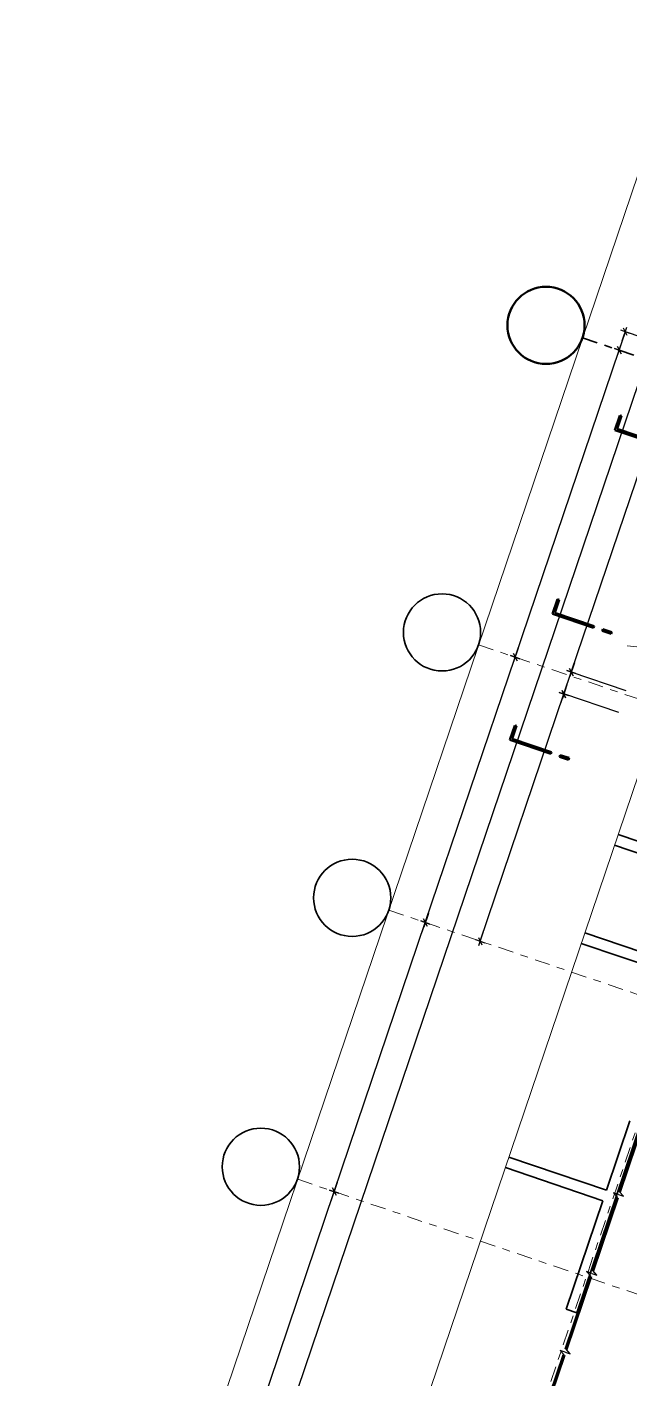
# Model space of a CAD drawing. Header units: metres. Extents: x 2661608 to 2661648.6, y 1209464.3 to 1209501.1.
# Drawn here: x 2661607.96 to 2661615.77, y 1209482.9 to 1209500.42 of the extents above; entities that cross this region are included whole.
import ezdxf

# ---------------------------------------------------------------- set-up
doc = ezdxf.new("R2010")
doc.units = ezdxf.units.M
doc.linetypes.add('AUSGEZOGEN', pattern=[0])
doc.linetypes.add('PHANTOM2_S8', pattern=[0.3, 0.2, -0.05, 0, -0.05])
for name, color, linetype, lineweight in [('TB_639', 7, 'AUSGEZOGEN', 25), ('TB_641', 7, 'AUSGEZOGEN', 25), ('TB_643', 7, 'AUSGEZOGEN', 25), ('TB_649', 7, 'AUSGEZOGEN', 25), ('TB_650', 7, 'AUSGEZOGEN', 25)]:
    doc.layers.add(name, color=color, linetype=linetype, lineweight=lineweight)

msp = doc.modelspace()

# ---------------------------------------------------------------- linework, layer by layer
at = {"color": 0, "linetype": 'ByBlock', "lineweight": -2}
for p, q in [((2661615.772, 1209496.447), (2661615.653, 1209496.487)), ((2661615.672, 1209496.349), (2661615.733, 1209496.526)), ((2661615.736, 1209496.419), (2661615.689, 1209496.514)), ((2661615.692, 1209496.21), (2661615.573, 1209496.25)), ((2661615.573, 1209496.25), (2661615.692, 1209496.21)), ((2661615.592, 1209496.112), (2661615.652, 1209496.289)), ((2661615.656, 1209496.183), (2661615.609, 1209496.278)), ((2661615.609, 1209496.278), (2661615.656, 1209496.183)), ((2661615.672, 1209496.349), (2661615.612, 1209496.171)), ((2661614.326, 1209492.37), (2661614.265, 1209492.193)), ((2661614.345, 1209492.232), (2661614.226, 1209492.272)), ((2661614.226, 1209492.272), (2661614.345, 1209492.232)), ((2661614.245, 1209492.134), (2661614.305, 1209492.311)), ((2661614.309, 1209492.204), (2661614.262, 1209492.299)), ((2661614.262, 1209492.299), (2661614.309, 1209492.204)), ((2661615.052, 1209492.177), (2661614.992, 1209492)), ((2661615.071, 1209492.039), (2661614.953, 1209492.079)), ((2661614.953, 1209492.079), (2661615.071, 1209492.039)), ((2661614.972, 1209491.94), (2661615.032, 1209492.118)), ((2661615.035, 1209492.011), (2661614.988, 1209492.106)), ((2661614.988, 1209492.106), (2661615.035, 1209492.011)), ((2661614.876, 1209491.656), (2661614.936, 1209491.834)), ((2661614.939, 1209491.727), (2661614.892, 1209491.822)), ((2661614.892, 1209491.822), (2661614.939, 1209491.727)), ((2661614.956, 1209491.893), (2661614.896, 1209491.715)), ((2661614.975, 1209491.755), (2661614.856, 1209491.795)), ((2661614.856, 1209491.795), (2661614.975, 1209491.755)), ((2661613.181, 1209488.794), (2661613.062, 1209488.834)), ((2661613.062, 1209488.834), (2661613.181, 1209488.794)), ((2661613.081, 1209488.695), (2661613.141, 1209488.873)), ((2661613.145, 1209488.766), (2661613.098, 1209488.861)), ((2661613.098, 1209488.861), (2661613.145, 1209488.766)), ((2661613.161, 1209488.932), (2661613.101, 1209488.754)), ((2661613.872, 1209488.692), (2661613.812, 1209488.514)), ((2661613.772, 1209488.593), (2661613.891, 1209488.553)), ((2661613.808, 1209488.621), (2661613.855, 1209488.526)), ((2661612, 1209485.308), (2661611.882, 1209485.348)), ((2661611.882, 1209485.348), (2661612, 1209485.308)), ((2661611.901, 1209485.21), (2661611.961, 1209485.387)), ((2661611.965, 1209485.28), (2661611.918, 1209485.376)), ((2661611.918, 1209485.376), (2661611.965, 1209485.28)), ((2661611.981, 1209485.446), (2661611.921, 1209485.269))]:
    msp.add_line(p, q, dxfattribs=at)
at = {"layer": 'TB_639', "color": 191, "linetype": 'AUSGEZOGEN', "lineweight": 13, "transparency": 33554687}
msp.add_line((2661611.132, 1209476.702), (2661618.088, 1209497.246), dxfattribs=at)
at = {"layer": 'TB_641', "color": 7, "linetype": 'AUSGEZOGEN', "lineweight": 35, "transparency": 33554687}
for p, q in [((2661616.883, 1209489.525), (2661615.619, 1209489.953)), ((2661615.572, 1209489.816), (2661616.837, 1209489.388)), ((2661616.452, 1209488.251), (2661615.187, 1209488.679)), ((2661615.141, 1209488.542), (2661616.405, 1209488.114)), ((2661615.772, 1209486.243), (2661615.469, 1209485.348)), ((2661615.083, 1209483.757), (2661615.909, 1209486.196)), ((2661614.204, 1209485.776), (2661615.469, 1209485.348)), ((2661615.422, 1209485.21), (2661614.158, 1209485.639)), ((2661615.422, 1209485.21), (2661614.946, 1209483.804)), ((2661615.083, 1209483.757), (2661614.946, 1209483.804))]:
    msp.add_line(p, q, dxfattribs=at)
at = {"layer": 'TB_643', "color": 191, "linetype": 'AUSGEZOGEN', "lineweight": 13, "transparency": 33554687}
msp.add_line((2661607.962, 1209475.136), (2661616.522, 1209500.416), dxfattribs=at)
at = {"layer": 'TB_643', "color": 7, "linetype": 'PHANTOM2_S8', "lineweight": 18, "transparency": 33554687}
for p, q in [((2661611.701, 1209473.87), (2661620.581, 1209500.098)), ((2661613.812, 1209492.412), (2661645.841, 1209481.568)), ((2661612.648, 1209488.974), (2661644.677, 1209478.13)), ((2661611.468, 1209485.488), (2661643.497, 1209474.644))]:
    msp.add_line(p, q, dxfattribs=at)
at = {"layer": 'TB_643', "color": 7, "linetype": 'PHANTOM2_S8', "lineweight": 35, "transparency": 33554687}
msp.add_line((2661615.159, 1209496.39), (2661647.188, 1209485.546), dxfattribs=at)
at = {"layer": 'TB_643', "color": 7, "linetype": 'AUSGEZOGEN', "lineweight": 50, "transparency": 33554687}
msp.add_circle((2661614.685, 1209496.551), 0.5, dxfattribs=at)
at = {"layer": 'TB_643', "color": 7, "linetype": 'AUSGEZOGEN', "lineweight": 35, "transparency": 33554687}
for centre in [(2661613.338, 1209492.573), (2661612.174, 1209489.134), (2661610.991, 1209485.65)]:
    msp.add_circle(centre, 0.5, dxfattribs=at)
at = {"layer": 'TB_649', "color": 7, "linetype": 'AUSGEZOGEN', "lineweight": 25, "transparency": 33554687}
for p, q in [((2661615.632, 1209496.23), (2661615.712, 1209496.467)), ((2661617.133, 1209495.986), (2661615.712, 1209496.467)), ((2661610.234, 1209479.117), (2661616.068, 1209496.347)), ((2661614.285, 1209492.252), (2661615.632, 1209496.23)), ((2661615.632, 1209496.23), (2661615.632, 1209496.23)), ((2661615.632, 1209496.23), (2661615.632, 1209496.23)), ((2661615.012, 1209492.059), (2661616.295, 1209495.848)), ((2661613.121, 1209488.814), (2661614.285, 1209492.252)), ((2661614.285, 1209492.252), (2661614.285, 1209492.252)), ((2661614.285, 1209492.252), (2661614.285, 1209492.252)), ((2661614.916, 1209491.775), (2661615.012, 1209492.059)), ((2661615.722, 1209491.818), (2661615.012, 1209492.059)), ((2661615.722, 1209491.818), (2661615.012, 1209492.059)), ((2661613.832, 1209488.573), (2661614.916, 1209491.775)), ((2661615.626, 1209491.534), (2661614.916, 1209491.775)), ((2661615.626, 1209491.534), (2661614.916, 1209491.775)), ((2661611.941, 1209485.328), (2661613.121, 1209488.814)), ((2661613.121, 1209488.814), (2661613.121, 1209488.814)), ((2661613.121, 1209488.814), (2661613.121, 1209488.814)), ((2661613.832, 1209488.573), (2661613.832, 1209488.573)), ((2661610.761, 1209481.842), (2661611.941, 1209485.328)), ((2661611.941, 1209485.328), (2661611.941, 1209485.328)), ((2661611.941, 1209485.328), (2661611.941, 1209485.328))]:
    msp.add_line(p, q, dxfattribs=at)
at = {"layer": 'TB_649', "color": 7, "linetype": 'AUSGEZOGEN', "lineweight": 50, "transparency": 33554687}
for p, q in [((2661615.641, 1209495.385), (2661615.577, 1209495.195)), ((2661615.664, 1209495.377), (2661615.607, 1209495.21)), ((2661615.641, 1209495.385), (2661615.664, 1209495.377)), ((2661615.577, 1209495.195), (2661616.107, 1209495.016)), ((2661615.607, 1209495.21), (2661616.115, 1209495.038)), ((2661614.834, 1209493.002), (2661614.77, 1209492.812)), ((2661614.857, 1209492.994), (2661614.8, 1209492.827)), ((2661614.834, 1209493.002), (2661614.857, 1209492.994)), ((2661614.77, 1209492.812), (2661615.3, 1209492.633)), ((2661614.8, 1209492.827), (2661615.308, 1209492.655)), ((2661615.308, 1209492.655), (2661615.3, 1209492.633)), ((2661615.414, 1209492.594), (2661615.422, 1209492.617)), ((2661615.414, 1209492.594), (2661615.528, 1209492.556)), ((2661615.422, 1209492.617), (2661615.535, 1209492.578)), ((2661615.535, 1209492.578), (2661615.528, 1209492.556)), ((2661614.281, 1209491.369), (2661614.217, 1209491.179)), ((2661614.304, 1209491.361), (2661614.248, 1209491.194)), ((2661614.281, 1209491.369), (2661614.304, 1209491.361)), ((2661614.217, 1209491.179), (2661614.748, 1209491)), ((2661614.248, 1209491.194), (2661614.755, 1209491.023)), ((2661614.755, 1209491.023), (2661614.748, 1209491)), ((2661614.861, 1209490.961), (2661614.869, 1209490.984)), ((2661614.861, 1209490.961), (2661614.975, 1209490.923)), ((2661614.869, 1209490.984), (2661614.983, 1209490.946)), ((2661614.983, 1209490.946), (2661614.975, 1209490.923))]:
    msp.add_line(p, q, dxfattribs=at)
at = {"layer": 'TB_649', "color": 7, "linetype": 'AUSGEZOGEN', "lineweight": 18, "transparency": 33554687}
msp.add_line((2661615.736, 1209492.398), (2661619.467, 1209492.028), dxfattribs=at)
at = {"layer": 'TB_650', "color": 1, "linetype": 'AUSGEZOGEN', "lineweight": 70, "transparency": 33554687}
for p, q in [((2661615.636, 1209485.326), (2661615.956, 1209486.273)), ((2661615.29, 1209484.305), (2661615.611, 1209485.252)), ((2661614.945, 1209483.285), (2661615.265, 1209484.232)), ((2661614.599, 1209482.265), (2661614.92, 1209483.212))]:
    msp.add_line(p, q, dxfattribs=at)
at = {"layer": 'TB_650', "color": 1, "linetype": 'AUSGEZOGEN', "lineweight": 25, "transparency": 33554687}
for p, q in [((2661615.689, 1209485.267), (2661615.636, 1209485.326)), ((2661615.623, 1209485.289), (2661615.557, 1209485.311)), ((2661615.557, 1209485.311), (2661615.611, 1209485.252)), ((2661615.623, 1209485.289), (2661615.689, 1209485.267)), ((2661615.278, 1209484.269), (2661615.211, 1209484.291)), ((2661615.211, 1209484.291), (2661615.265, 1209484.232)), ((2661615.344, 1209484.246), (2661615.29, 1209484.305)), ((2661615.278, 1209484.269), (2661615.344, 1209484.246)), ((2661614.932, 1209483.248), (2661614.866, 1209483.271)), ((2661614.866, 1209483.271), (2661614.92, 1209483.212)), ((2661614.932, 1209483.248), (2661614.998, 1209483.226)), ((2661614.998, 1209483.226), (2661614.945, 1209483.285))]:
    msp.add_line(p, q, dxfattribs=at)

doc.saveas('drawing.dxf')
